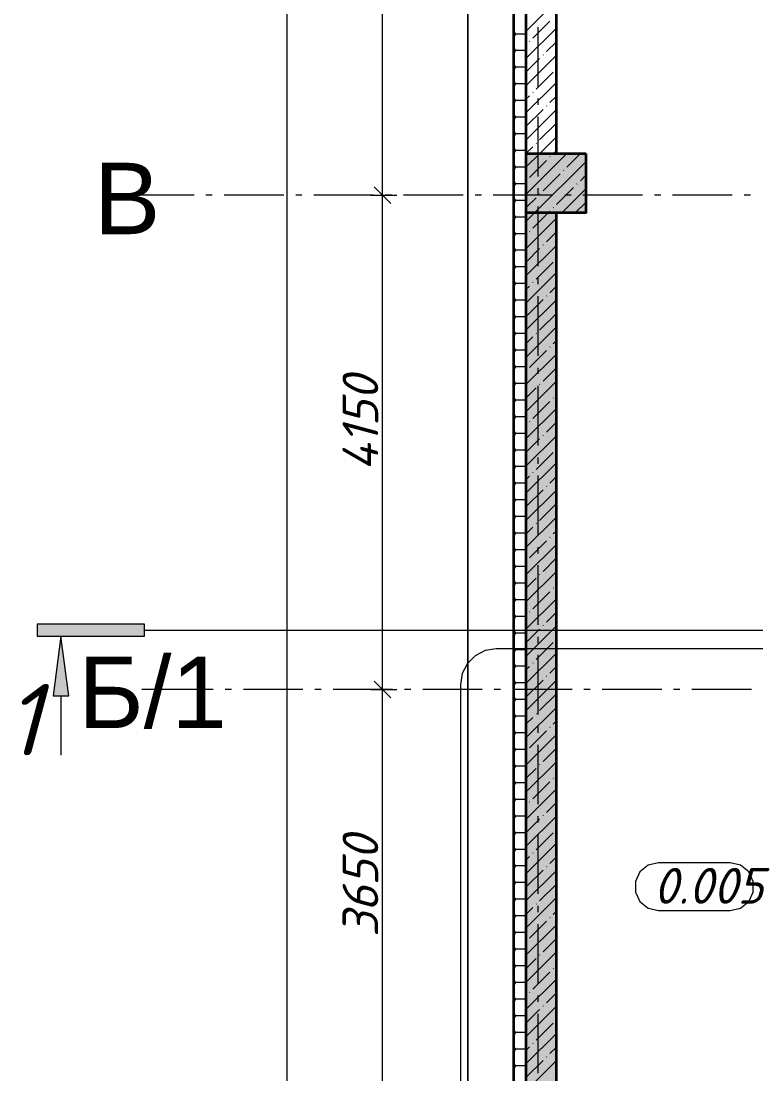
# Model space of a CAD drawing. Header units: millimetres. Extents: x -81576 to 1046824, y -248937 to 691537.
# Drawn here: x 92253 to 98422, y 536344 to 545182 of the extents above; entities that cross this region are included whole.
import ezdxf

# ---------------------------------------------------------------- set-up
doc = ezdxf.new("R2010")
doc.units = ezdxf.units.MM
doc.layers.add('PDF _Геометрия', color=7, linetype='Continuous', true_color=0x1d1d1d)
doc.layers.add('PDF _Сплошная заливка', color=7, linetype='Continuous', true_color=0xffffff)
doc.layers.add('PDF _Текст', color=7, linetype='Continuous')
doc.styles.add('PDF ArialMT', font='arial.ttf')
doc.styles.add('PDF ISOCPEUR Italic', font='isocpeui.ttf')

msp = doc.modelspace()

# ---------------------------------------------------------------- hatches: boundary and pattern name
at = {"layer": 'PDF _Сплошная заливка', "true_color": 0x636466, "transparency": 33554559}
for points in [[(96494.5, 543571.5), (96994.5, 543571.5), (96994.5, 544071.5), (96494.5, 544071.5)], [(96744.5, 535821.5), (96744.5, 543571.5), (96494.5, 543571.5), (96494.5, 535821.5)], [(96492.5, 535819.5), (96494.5, 535821.5), (96492.5, 541863)]]:
    msp.add_hatch(color=251, dxfattribs=at).paths.add_polyline_path(points)

# ---------------------------------------------------------------- linework, layer by layer
at = {"layer": 'PDF _Геометрия', "color": 7, "lineweight": 9}
for points in [[(96004.5, 535380), (96004.5, 585971.6), (122994.5, 585971.6), (122994.5, 547671.5), (169194.5, 547671.5), (169194.5, 581171.6), (172944.5, 581171.6), (172944.5, 582548.4), (172944.5, 581171.6), (169194.5, 581171.6), (169194.5, 547671.5), (122994.5, 547671.5), (122994.5, 585971.6), (96004.5, 585971.6)], [(93287.8, 540119.1), (92387.8, 540119.1), (92387.8, 540019.1), (93287.8, 540019.1)], [(92653.6, 539519.1), (92587.8, 540019.1), (92522, 539519.1)], [(104961.3, 539612.3), (104946.6, 539705), (104904, 539788.7), (104837.6, 539855), (104754, 539897.6), (104661.3, 539912.3), (96242.4, 539912.3), (96149.7, 539897.6), (96066.1, 539855), (95999.7, 539788.7), (95957.1, 539705), (95942.4, 539612.3), (95942.4, 535804.1), (95957.1, 535711.4), (95999.7, 535627.7), (96066.1, 535561.4), (96149.7, 535518.8), (96242.4, 535504.1), (104661.3, 535504.1), (104754, 535518.8), (104837.6, 535561.4), (104904, 535627.7), (104946.6, 535711.4), (104961.3, 535804.1)], [(98205.4, 538115.5), (97605.4, 538115.5), (97518.6, 538095.7), (97449, 538040.2), (97410.4, 537960), (97410.4, 537871), (97449, 537790.8), (97518.6, 537735.3), (97605.4, 537715.5), (98205.4, 537715.5), (98292.1, 537735.3), (98361.7, 537790.8), (98400.4, 537871), (98400.4, 537960), (98361.7, 538040.2), (98292.1, 538095.7)]]:
    msp.add_lwpolyline(points, close=True, dxfattribs=at)
at = {"layer": 'PDF _Геометрия', "color": 7, "lineweight": 13}
for points in [[(175144.5, 535711.5), (96494.5, 535711.5), (96384.5, 535711.5), (96384.5, 585471.6), (96384.5, 585581.6), (122494.5, 585581.6), (122604.5, 585581.6), (122604.5, 547331.5), (173334.5, 547331.5)], [(96392.5, 555781.6), (96392.5, 535719.5), (175144.5, 535719.5)]]:
    msp.add_lwpolyline(points, dxfattribs=at)
at = {"layer": 'PDF _Геометрия', "color": 7, "lineweight": 9}
for points in [[(94486.2, 535801.5), (94486.2, 585491.6)], [(95286.2, 535801.5), (95286.2, 539571.5), (95286.2, 543721.5), (95286.2, 547121.5), (95286.2, 547371.5), (95286.2, 551921.5), (95286.2, 555221.6), (95286.2, 561221.6), (95286.2, 564221.6), (95286.2, 570221.6), (95286.2, 573221.6), (95286.2, 576221.6), (95286.2, 581721.6), (95286.2, 585491.6)], [(96492.5, 555781.6), (96492.5, 535819.5), (175144.5, 535819.5)], [(96494.5, 555781.6), (96494.5, 535821.5), (175144.5, 535821.5)], [(96594.5, 544631.5), (96594.5, 545131.5)], [(96594.5, 544478.6), (96594.5, 544531.5)], [(96594.5, 543878.6), (96594.5, 544378.6)], [(95216.2, 543791.5), (95286.2, 543721.5), (95356.2, 543651.5)], [(96594.5, 543725.6), (96594.5, 543778.6)], [(93705.4, 543721.5), (93267.9, 543721.5)], [(93858.3, 543721.5), (93805.4, 543721.5)], [(94458.3, 543721.5), (93958.3, 543721.5)], [(94611.2, 543721.5), (94558.3, 543721.5)], [(95211.2, 543721.5), (94711.2, 543721.5)], [(95187.2, 543721.5), (95286.2, 543721.5), (95406.2, 543721.5)], [(95364.1, 543721.5), (95311.2, 543721.5)], [(95964.1, 543721.5), (95464.1, 543721.5)], [(96117.1, 543721.5), (96064.1, 543721.5)], [(96717.1, 543721.5), (96217.1, 543721.5)], [(96870, 543721.5), (96817.1, 543721.5)], [(97470, 543721.5), (96970, 543721.5)], [(97622.9, 543721.5), (97570, 543721.5)], [(98222.9, 543721.5), (97722.9, 543721.5)], [(98375.8, 543721.5), (98322.9, 543721.5)], [(96594.5, 543125.6), (96594.5, 543625.6)], [(96594.5, 542972.7), (96594.5, 543025.6)], [(96594.5, 542372.7), (96594.5, 542872.7)], [(96594.5, 542219.8), (96594.5, 542272.7)], [(96594.5, 541619.8), (96594.5, 542119.8)], [(96594.5, 541466.9), (96594.5, 541519.8)], [(96594.5, 540866.9), (96594.5, 541366.9)], [(96594.5, 540714), (96594.5, 540766.9)], [(96594.5, 540114), (96594.5, 540614)], [(96594.5, 539961), (96594.5, 540014)], [(96594.5, 539361), (96594.5, 539861)], [(95216.2, 539641.5), (95286.2, 539571.5), (95356.2, 539501.5)], [(92587.8, 539519.1), (92587.8, 539019.1)], [(93866.5, 539571.5), (93267.9, 539571.5)], [(94019.4, 539571.5), (93966.5, 539571.5)], [(94619.4, 539571.5), (94119.4, 539571.5)], [(94772.3, 539571.5), (94719.4, 539571.5)], [(95372.3, 539571.5), (94872.3, 539571.5)], [(95187.2, 539571.5), (95286.2, 539571.5), (95406.2, 539571.5)], [(95525.3, 539571.5), (95472.3, 539571.5)], [(96125.3, 539571.5), (95625.3, 539571.5)], [(96278.2, 539571.5), (96225.3, 539571.5)], [(96878.2, 539571.5), (96378.2, 539571.5)], [(97031.1, 539571.5), (96978.2, 539571.5)], [(97631.1, 539571.5), (97131.1, 539571.5)], [(97784, 539571.5), (97731.1, 539571.5)], [(98384, 539571.5), (97884, 539571.5)], [(96594.5, 539208.1), (96594.5, 539261)], [(96594.5, 538608.1), (96594.5, 539108.1)], [(96594.5, 538455.2), (96594.5, 538508.1)], [(96594.5, 537855.2), (96594.5, 538355.2)], [(96594.5, 537702.3), (96594.5, 537755.2)], [(96594.5, 537102.3), (96594.5, 537602.3)], [(96594.5, 536949.4), (96594.5, 537002.3)], [(96594.5, 536349.4), (96594.5, 536849.4)]]:
    msp.add_lwpolyline(points, dxfattribs=at)
at = {"layer": 'PDF _Геометрия', "color": 7, "lineweight": 35}
for points in [[(96744.5, 559698.6), (96744.5, 547771.5), (96994.5, 547771.5), (96994.5, 547271.5), (96744.5, 547271.5), (96744.5, 547221.5), (96994.5, 547221.5), (96994.5, 546721.5), (96744.5, 546721.5), (96744.5, 544071.5)], [(175144.5, 535821.5), (104369.5, 535821.5), (96744.5, 535821.5), (96494.5, 535821.5), (96494.5, 543571.5), (96494.5, 546721.5), (96494.5, 547221.5), (96494.5, 547271.5), (96494.5, 547771.5), (96494.5, 555781.6)], [(96994.5, 543821.5), (96994.5, 543571.5), (96894.5, 543571.5)], [(96744.5, 543571.5), (96744.5, 536071.5), (104244.5, 536071.5)]]:
    msp.add_lwpolyline(points, dxfattribs=at)
at = {"layer": 'PDF _Геометрия', "lineweight": 9}
for points in [[(96744.5, 545348.7), (96494.5, 545098.7)], [(96692, 545182.2), (96549.4, 545039.7)], [(96392.5, 545094), (96404.1, 545073.8)], [(96404.1, 545073.8), (96392.5, 545053.5)], [(96484.8, 545073.8), (96404.1, 545073.8)], [(96492.5, 545087.1), (96484.8, 545073.8)], [(96484.8, 545073.8), (96492.5, 545060.5)], [(96744.5, 545120.6), (96494.5, 544870.6)], [(96523.3, 545013.5), (96520.9, 545011.1)], [(96744.5, 545006.6), (96663.5, 544925.6)], [(96392.5, 544954.3), (96404.1, 544934.1)], [(96404.1, 544934.1), (96392.5, 544913.8)], [(96484.8, 544934.1), (96404.1, 544934.1)], [(96492.5, 544947.4), (96484.8, 544934.1)], [(96484.8, 544934.1), (96492.5, 544920.8)], [(96744.5, 544892.5), (96494.5, 544642.5)], [(96637.3, 544899.5), (96635, 544897.1)], [(96392.5, 544814.6), (96404.1, 544794.4)], [(96492.5, 544807.7), (96484.8, 544794.4)], [(96606.5, 544868.6), (96494.5, 544756.6)], [(96404.1, 544794.4), (96392.5, 544774.2)], [(96484.8, 544794.4), (96404.1, 544794.4)], [(96484.8, 544794.4), (96492.5, 544781.1)], [(96720.5, 544754.5), (96577.9, 544612)], [(96392.5, 544675), (96404.1, 544654.7)], [(96404.1, 544654.7), (96392.5, 544634.5)], [(96484.8, 544654.7), (96404.1, 544654.7)], [(96492.5, 544668), (96484.8, 544654.7)], [(96484.8, 544654.7), (96492.5, 544641.4)], [(96744.5, 544664.4), (96494.5, 544414.4)], [(96392.5, 544535.3), (96404.1, 544515)], [(96520.9, 544554.9), (96494.5, 544528.5)], [(96551.8, 544585.8), (96549.4, 544583.5)], [(96744.5, 544550.4), (96692, 544497.9)], [(96404.1, 544515), (96392.5, 544494.8)], [(96484.8, 544515), (96404.1, 544515)], [(96492.5, 544528.3), (96484.8, 544515)], [(96484.8, 544515), (96492.5, 544501.8)], [(96665.8, 544471.8), (96663.5, 544469.4)], [(96392.5, 544395.6), (96404.1, 544375.4)], [(96404.1, 544375.4), (96392.5, 544355.1)], [(96484.8, 544375.4), (96404.1, 544375.4)], [(96492.5, 544388.6), (96484.8, 544375.4)], [(96484.8, 544375.4), (96492.5, 544362.1)], [(96635, 544440.9), (96494.5, 544300.4)], [(96744.5, 544436.3), (96494.5, 544186.3)], [(96744.5, 544322.3), (96606.5, 544184.3)], [(96392.5, 544255.9), (96404.1, 544235.7)], [(96404.1, 544235.7), (96392.5, 544215.4)], [(96484.8, 544235.7), (96404.1, 544235.7)], [(96492.5, 544249), (96484.8, 544235.7), (96492.5, 544222.4)], [(96744.5, 544208.2), (96607.8, 544071.5), (96494.5, 543958.2)], [(96392.5, 544116.2), (96404.1, 544096)], [(96404.1, 544096), (96392.5, 544075.8)], [(96484.8, 544096), (96404.1, 544096)], [(96492.5, 544109.3), (96484.8, 544096), (96492.5, 544082.7)], [(96549.4, 544127.3), (96494.5, 544072.3)], [(96580.3, 544158.1), (96577.9, 544155.8)], [(96744.5, 544094.2), (96721.8, 544071.5), (96720.5, 544070.2)], [(96835.9, 544071.5), (96494.5, 543730.1)], [(96663.5, 544013.2), (96520.9, 543870.6)], [(96694.4, 544044.1), (96692, 544041.7)], [(96949.9, 544071.5), (96834.5, 543956.2)], [(96392.5, 543976.6), (96404.1, 543956.3)], [(96404.1, 543956.3), (96392.5, 543936.1)], [(96484.8, 543956.3), (96404.1, 543956.3)], [(96492.5, 543969.6), (96484.8, 543956.3), (96492.5, 543943)], [(96994.5, 544002), (96564, 543571.5), (96494.5, 543502)], [(96808.4, 543930), (96806, 543927.7)], [(96392.5, 543836.9), (96404.1, 543816.6)], [(96492.5, 543829.9), (96484.8, 543816.6), (96492.5, 543803.3)], [(96494.8, 543844.5), (96494.5, 543844.2)], [(96777.5, 543899.2), (96635, 543756.6)], [(96994.5, 543888), (96948.6, 543842.1)], [(96404.1, 543816.6), (96392.5, 543796.4)], [(96484.8, 543816.6), (96404.1, 543816.6)], [(96891.6, 543785.1), (96749, 543642.6)], [(96994.5, 543773.9), (96792.1, 543571.5)], [(96922.5, 543816), (96920.1, 543813.6)], [(96392.5, 543697.2), (96404.1, 543677)], [(96404.1, 543677), (96392.5, 543656.7)], [(96484.8, 543677), (96404.1, 543677)], [(96492.5, 543690.2), (96484.8, 543677), (96492.5, 543663.7)], [(96577.9, 543699.6), (96494.5, 543616.1)], [(96608.8, 543730.5), (96606.5, 543728.1)], [(96994.5, 543659.9), (96906.1, 543571.5)], [(96692, 543585.5), (96678, 543571.5), (96549.4, 543443)], [(96722.9, 543616.4), (96720.5, 543614)], [(96392.5, 543557.5), (96404.1, 543537.3)], [(96404.1, 543537.3), (96392.5, 543517)], [(96484.8, 543537.3), (96404.1, 543537.3)], [(96492.5, 543550.6), (96484.8, 543537.3), (96492.5, 543524)], [(96744.5, 543523.9), (96494.5, 543273.9)], [(96392.5, 543417.8), (96404.1, 543397.6)], [(96404.1, 543397.6), (96392.5, 543377.4)], [(96484.8, 543397.6), (96404.1, 543397.6)], [(96492.5, 543410.9), (96484.8, 543397.6), (96492.5, 543384.3)], [(96523.3, 543416.8), (96520.9, 543414.5)], [(96744.5, 543409.9), (96663.5, 543328.9)], [(96744.5, 543295.9), (96494.5, 543045.9)], [(96637.3, 543302.8), (96635, 543300.4)], [(96392.5, 543278.1), (96404.1, 543257.9)], [(96404.1, 543257.9), (96392.5, 543237.7)], [(96484.8, 543257.9), (96404.1, 543257.9)], [(96492.5, 543271.2), (96484.8, 543257.9), (96492.5, 543244.6)], [(96606.5, 543271.9), (96494.5, 543159.9)], [(96392.5, 543138.5), (96404.1, 543118.2)], [(96492.5, 543131.5), (96484.8, 543118.2), (96492.5, 543104.9)], [(96720.5, 543157.8), (96577.9, 543015.3)], [(96404.1, 543118.2), (96392.5, 543098)], [(96484.8, 543118.2), (96404.1, 543118.2)], [(96744.5, 543067.8), (96494.5, 542817.8)], [(96392.5, 542998.8), (96404.1, 542978.5)], [(96404.1, 542978.5), (96392.5, 542958.3)], [(96484.8, 542978.5), (96404.1, 542978.5)], [(96492.5, 542991.8), (96484.8, 542978.5), (96492.5, 542965.3)], [(96520.9, 542958.3), (96494.5, 542931.8)], [(96551.8, 542989.1), (96549.4, 542986.8)], [(96744.5, 542953.7), (96692, 542901.2)], [(96392.5, 542859.1), (96404.1, 542838.9)], [(96665.8, 542875.1), (96663.5, 542872.7)], [(96404.1, 542838.9), (96392.5, 542818.6)], [(96484.8, 542838.9), (96404.1, 542838.9)], [(96492.5, 542852.2), (96484.8, 542838.9), (96492.5, 542825.6)], [(96635, 542844.2), (96494.5, 542703.7)], [(96744.5, 542839.7), (96494.5, 542589.7)], [(96392.5, 542719.4), (96404.1, 542699.2), (96392.5, 542678.9)], [(96484.8, 542699.2), (96404.1, 542699.2)], [(96492.5, 542712.5), (96484.8, 542699.2), (96492.5, 542685.9)], [(96744.5, 542725.6), (96606.5, 542587.6)], [(96744.5, 542611.6), (96494.5, 542361.6)], [(96392.5, 542579.7), (96404.1, 542559.5), (96392.5, 542539.3)], [(96484.8, 542559.5), (96404.1, 542559.5)], [(96492.5, 542572.8), (96484.8, 542559.5), (96492.5, 542546.2)], [(96549.4, 542530.6), (96494.5, 542475.6)], [(96580.3, 542561.5), (96577.9, 542559.1)], [(96392.5, 542440.1), (96404.1, 542419.8), (96392.5, 542399.6)], [(96484.8, 542419.8), (96404.1, 542419.8)], [(96492.5, 542433.1), (96484.8, 542419.8), (96492.5, 542406.5)], [(96663.5, 542416.5), (96520.9, 542274)], [(96694.4, 542447.4), (96692, 542445)], [(96744.5, 542497.5), (96720.5, 542473.5)], [(96744.5, 542383.5), (96494.5, 542133.5)], [(96392.5, 542300.4), (96404.1, 542280.1), (96392.5, 542259.9)], [(96484.8, 542280.1), (96404.1, 542280.1)], [(96492.5, 542293.4), (96484.8, 542280.1), (96492.5, 542266.9)], [(96494.8, 542247.8), (96494.5, 542247.5)], [(96744.5, 542269.4), (96635, 542159.9)], [(96392.5, 542160.7), (96404.1, 542140.5), (96392.5, 542120.2)], [(96492.5, 542153.7), (96484.8, 542140.5), (96492.5, 542127.2)], [(96744.5, 542155.4), (96494.5, 541905.4)], [(96484.8, 542140.5), (96404.1, 542140.5)], [(96577.9, 542102.9), (96494.5, 542019.4)], [(96608.8, 542133.8), (96606.5, 542131.4)], [(96392.5, 542021), (96404.1, 542000.8), (96392.5, 541980.5)], [(96484.8, 542000.8), (96404.1, 542000.8)], [(96492.5, 542014.1), (96484.8, 542000.8), (96492.5, 541987.5)], [(96692, 541988.8), (96549.4, 541846.3)], [(96722.9, 542019.7), (96720.5, 542017.3)], [(96744.5, 541927.3), (96494.5, 541677.3)], [(96392.5, 541881.3), (96404.1, 541861.1), (96392.5, 541840.9)], [(96484.8, 541861.1), (96404.1, 541861.1)], [(96492.5, 541874.4), (96484.8, 541861.1), (96492.5, 541847.8)], [(96523.3, 541820.1), (96520.9, 541817.8)], [(96744.5, 541813.2), (96663.5, 541732.2)], [(96392.5, 541741.7), (96404.1, 541721.4), (96392.5, 541701.2)], [(96484.8, 541721.4), (96404.1, 541721.4)], [(96492.5, 541734.7), (96484.8, 541721.4), (96492.5, 541708.1)], [(96637.3, 541706.1), (96635, 541703.7)], [(96744.5, 541699.2), (96494.5, 541449.2)], [(96606.5, 541675.2), (96494.5, 541563.2)], [(96392.5, 541602), (96404.1, 541581.7), (96392.5, 541561.5)], [(96484.8, 541581.7), (96404.1, 541581.7)], [(96492.5, 541595), (96484.8, 541581.7), (96492.5, 541568.4)], [(96720.5, 541561.2), (96577.9, 541418.6)], [(96492.5, 541428.8), (96484.8, 541442.1), (96404.1, 541442.1), (96392.5, 541462.3)], [(96404.1, 541442.1), (96392.5, 541421.8)], [(96492.5, 541455.3), (96484.8, 541442.1)], [(96744.5, 541471.1), (96494.5, 541221.1)], [(96520.9, 541361.6), (96494.5, 541335.1)], [(96551.8, 541392.4), (96549.4, 541390.1)], [(96744.5, 541357), (96692, 541304.5)], [(96492.5, 541289.1), (96484.8, 541302.4), (96404.1, 541302.4), (96392.5, 541322.6)], [(96404.1, 541302.4), (96392.5, 541282.1)], [(96492.5, 541315.7), (96484.8, 541302.4)], [(96665.8, 541278.4), (96663.5, 541276)], [(96492.5, 541149.4), (96484.8, 541162.7), (96404.1, 541162.7), (96392.5, 541182.9)], [(96492.5, 541176), (96484.8, 541162.7)], [(96635, 541247.5), (96494.5, 541107)], [(96744.5, 541243), (96494.5, 540993)], [(96404.1, 541162.7), (96392.5, 541142.5)], [(96744.5, 541128.9), (96606.5, 540990.9)], [(96492.5, 541009.7), (96484.8, 541023), (96404.1, 541023), (96392.5, 541043.2)], [(96404.1, 541023), (96392.5, 541002.8)], [(96492.5, 541036.3), (96484.8, 541023)], [(96744.5, 541014.9), (96494.5, 540764.9)], [(96549.4, 540933.9), (96494.5, 540878.9)], [(96580.3, 540964.8), (96577.9, 540962.4)], [(96492.5, 540870), (96484.8, 540883.3), (96404.1, 540883.3), (96392.5, 540903.6)], [(96404.1, 540883.3), (96392.5, 540863.1)], [(96492.5, 540896.6), (96484.8, 540883.3)], [(96694.4, 540850.7), (96692, 540848.3)], [(96744.5, 540900.8), (96720.5, 540876.9)], [(96492.5, 540730.4), (96484.8, 540743.6), (96404.1, 540743.6), (96392.5, 540763.9)], [(96404.1, 540743.6), (96392.5, 540723.4)], [(96492.5, 540756.9), (96484.8, 540743.6)], [(96744.5, 540786.8), (96494.5, 540536.8)], [(96663.5, 540819.8), (96520.9, 540677.3)], [(96494.8, 540651.1), (96494.5, 540650.8)], [(96744.5, 540672.7), (96635, 540563.2)], [(96392.5, 540624.2), (96404.1, 540604)], [(96492.5, 540617.3), (96484.8, 540604), (96404.1, 540604), (96392.5, 540583.7)], [(96484.8, 540604), (96492.5, 540590.7)], [(96744.5, 540558.7), (96494.5, 540308.7)], [(96392.5, 540484.5), (96404.1, 540464.3)], [(96492.5, 540477.6), (96484.8, 540464.3), (96404.1, 540464.3), (96392.5, 540444)], [(96577.9, 540506.2), (96494.5, 540422.7)], [(96608.8, 540537.1), (96606.5, 540534.7)], [(96484.8, 540464.3), (96492.5, 540451)], [(96692, 540392.1), (96549.4, 540249.6)], [(96722.9, 540423), (96720.5, 540420.7)], [(96392.5, 540344.8), (96404.1, 540324.6)], [(96492.5, 540337.9), (96484.8, 540324.6), (96404.1, 540324.6), (96392.5, 540304.4)], [(96484.8, 540324.6), (96492.5, 540311.3)], [(96744.5, 540330.6), (96494.5, 540080.6)], [(96392.5, 540205.2), (96404.1, 540184.9)], [(96523.3, 540223.4), (96520.9, 540221.1)], [(96744.5, 540216.5), (96663.5, 540135.5)], [(96492.5, 540198.2), (96484.8, 540184.9), (96404.1, 540184.9), (96392.5, 540164.7)], [(96484.8, 540184.9), (96492.5, 540171.6)], [(96392.5, 540065.5), (96404.1, 540045.2)], [(96492.5, 540058.5), (96484.8, 540045.2), (96404.1, 540045.2), (96392.5, 540025)], [(96484.8, 540045.2), (96492.5, 540032)], [(96744.5, 540102.5), (96494.5, 539852.5)], [(96606.5, 540078.5), (96494.5, 539966.5)], [(96637.3, 540109.4), (96635, 540107)], [(96720.5, 539964.5), (96577.9, 539821.9)], [(96392.5, 539925.8), (96404.1, 539905.6)], [(96492.5, 539918.8), (96484.8, 539905.6), (96404.1, 539905.6), (96392.5, 539885.3)], [(96484.8, 539905.6), (96492.5, 539892.3)], [(96744.5, 539874.4), (96494.5, 539624.4)], [(96392.5, 539786.1), (96404.1, 539765.9)], [(96492.5, 539779.2), (96484.8, 539765.9), (96404.1, 539765.9), (96392.5, 539745.6)], [(96484.8, 539765.9), (96492.5, 539752.6)], [(96520.9, 539764.9), (96494.5, 539738.4)], [(96551.8, 539795.8), (96549.4, 539793.4)], [(96744.5, 539760.3), (96692, 539707.8)], [(96665.8, 539681.7), (96663.5, 539679.3)], [(96392.5, 539646.4), (96404.1, 539626.2)], [(96492.5, 539639.5), (96484.8, 539626.2), (96404.1, 539626.2), (96392.5, 539606)], [(96484.8, 539626.2), (96492.5, 539612.9)], [(96635, 539650.8), (96494.5, 539510.3)], [(96744.5, 539646.3), (96494.5, 539396.3)], [(96392.5, 539506.7), (96404.1, 539486.5)], [(96492.5, 539499.8), (96484.8, 539486.5), (96404.1, 539486.5), (96392.5, 539466.3)], [(96744.5, 539532.2), (96606.5, 539394.2)], [(96484.8, 539486.5), (96492.5, 539473.2)], [(96744.5, 539418.2), (96494.5, 539168.2)], [(96392.5, 539367.1), (96404.1, 539346.8)], [(96492.5, 539360.1), (96484.8, 539346.8), (96404.1, 539346.8), (96392.5, 539326.6)], [(96484.8, 539346.8), (96492.5, 539333.5)], [(96549.4, 539337.2), (96494.5, 539282.2)], [(96580.3, 539368.1), (96577.9, 539365.7)], [(96694.4, 539254), (96692, 539251.7)], [(96744.5, 539304.1), (96720.5, 539280.2)], [(96392.5, 539227.4), (96404.1, 539207.2)], [(96492.5, 539220.4), (96484.8, 539207.2), (96404.1, 539207.2), (96392.5, 539186.9)], [(96484.8, 539207.2), (96492.5, 539193.9)], [(96744.5, 539190.1), (96494.5, 538940.1)], [(96663.5, 539223.1), (96520.9, 539080.6)], [(96492.5, 539054.2), (96484.8, 539067.5), (96404.1, 539067.5), (96392.5, 539087.7)], [(96404.1, 539067.5), (96392.5, 539047.2)], [(96492.5, 539080.8), (96484.8, 539067.5)], [(96494.8, 539054.4), (96494.5, 539054.1)], [(96744.5, 539076), (96635, 538966.5)], [(96492.5, 538914.5), (96484.8, 538927.8), (96404.1, 538927.8), (96392.5, 538948)], [(96404.1, 538927.8), (96392.5, 538907.6)], [(96492.5, 538941.1), (96484.8, 538927.8)], [(96744.5, 538962), (96494.5, 538712)], [(96577.9, 538909.5), (96494.5, 538826)], [(96608.8, 538940.4), (96606.5, 538938)], [(96492.5, 538774.8), (96484.8, 538788.1), (96404.1, 538788.1), (96392.5, 538808.3)], [(96404.1, 538788.1), (96392.5, 538767.9)], [(96492.5, 538801.4), (96484.8, 538788.1)], [(96692, 538795.5), (96549.4, 538652.9)], [(96722.9, 538826.3), (96720.5, 538824)], [(96744.5, 538733.9), (96494.5, 538483.9)], [(96492.5, 538635.1), (96484.8, 538648.4), (96404.1, 538648.4), (96392.5, 538668.7)], [(96404.1, 538648.4), (96392.5, 538628.2)], [(96492.5, 538661.7), (96484.8, 538648.4)], [(96523.3, 538626.8), (96520.9, 538624.4)], [(96744.5, 538619.8), (96663.5, 538538.8)], [(96492.5, 538495.5), (96484.8, 538508.7), (96404.1, 538508.7), (96392.5, 538529)], [(96404.1, 538508.7), (96392.5, 538488.5)], [(96492.5, 538522), (96484.8, 538508.7)], [(96744.5, 538505.8), (96494.5, 538255.8)], [(96606.5, 538481.8), (96494.5, 538369.8)], [(96637.3, 538512.7), (96635, 538510.3)], [(96492.5, 538355.8), (96484.8, 538369.1), (96404.1, 538369.1), (96392.5, 538389.3)], [(96404.1, 538369.1), (96392.5, 538348.8)], [(96492.5, 538382.4), (96484.8, 538369.1)], [(96720.5, 538367.8), (96577.9, 538225.2)], [(96744.5, 538277.7), (96494.5, 538027.7)], [(96492.5, 538216.1), (96484.8, 538229.4), (96404.1, 538229.4), (96392.5, 538249.6)], [(96404.1, 538229.4), (96392.5, 538209.1)], [(96492.5, 538242.7), (96484.8, 538229.4)], [(96551.8, 538199.1), (96549.4, 538196.7)], [(96492.5, 538076.4), (96484.8, 538089.7), (96404.1, 538089.7), (96392.5, 538109.9)], [(96404.1, 538089.7), (96392.5, 538069.5)], [(96492.5, 538103), (96484.8, 538089.7)], [(96520.9, 538168.2), (96494.5, 538141.7)], [(96665.8, 538085), (96663.5, 538082.6)], [(96744.5, 538163.6), (96692, 538111.2)], [(96635, 538054.1), (96494.5, 537913.6)], [(96744.5, 538049.6), (96494.5, 537799.6)], [(96492.5, 537936.7), (96484.8, 537950), (96404.1, 537950), (96392.5, 537970.3)], [(96404.1, 537950), (96392.5, 537929.8)], [(96492.5, 537963.3), (96484.8, 537950)], [(96744.5, 537935.5), (96606.5, 537797.5)], [(96492.5, 537797.1), (96484.8, 537810.3), (96404.1, 537810.3), (96392.5, 537830.6)], [(96492.5, 537823.6), (96484.8, 537810.3)], [(96744.5, 537821.5), (96494.5, 537571.5)], [(96404.1, 537810.3), (96392.5, 537790.1)], [(96549.4, 537740.5), (96494.5, 537685.5)], [(96580.3, 537771.4), (96577.9, 537769)], [(96492.5, 537657.4), (96484.8, 537670.7), (96404.1, 537670.7), (96392.5, 537690.9)], [(96404.1, 537670.7), (96392.5, 537650.4)], [(96492.5, 537683.9), (96484.8, 537670.7)], [(96694.4, 537657.3), (96692, 537655)], [(96744.5, 537707.4), (96720.5, 537683.5)], [(96492.5, 537517.7), (96484.8, 537531), (96404.1, 537531), (96392.5, 537551.2)], [(96744.5, 537593.4), (96494.5, 537343.4)], [(96663.5, 537626.4), (96520.9, 537483.9)], [(96404.1, 537531), (96392.5, 537510.7)], [(96492.5, 537544.3), (96484.8, 537531)], [(96744.5, 537479.3), (96635, 537369.8)], [(96492.5, 537378), (96484.8, 537391.3), (96404.1, 537391.3), (96392.5, 537411.5)], [(96404.1, 537391.3), (96392.5, 537371.1)], [(96492.5, 537404.6), (96484.8, 537391.3)], [(96494.8, 537457.7), (96494.5, 537457.4)], [(96744.5, 537365.3), (96494.5, 537115.3)], [(96577.9, 537312.8), (96494.5, 537229.3)], [(96608.8, 537343.7), (96606.5, 537341.3)], [(96492.5, 537238.3), (96484.8, 537251.6), (96404.1, 537251.6), (96392.5, 537271.8)], [(96404.1, 537251.6), (96392.5, 537231.4)], [(96492.5, 537264.9), (96484.8, 537251.6)], [(96692, 537198.8), (96549.4, 537056.2)], [(96722.9, 537229.6), (96720.5, 537227.3)], [(96492.5, 537098.6), (96484.8, 537111.9), (96404.1, 537111.9), (96392.5, 537132.2)], [(96404.1, 537111.9), (96392.5, 537091.7)], [(96492.5, 537125.2), (96484.8, 537111.9)], [(96744.5, 537137.2), (96494.5, 536887.2)], [(96523.3, 537030.1), (96520.9, 537027.7)], [(96744.5, 537023.1), (96663.5, 536942.2)], [(96492.5, 536959), (96484.8, 536972.3), (96404.1, 536972.3), (96392.5, 536992.5)], [(96404.1, 536972.3), (96392.5, 536952)], [(96492.5, 536985.5), (96484.8, 536972.3)], [(96492.5, 536819.3), (96484.8, 536832.6), (96404.1, 536832.6), (96392.5, 536852.8)], [(96492.5, 536845.9), (96484.8, 536832.6)], [(96744.5, 536909.1), (96494.5, 536659.1)], [(96606.5, 536885.1), (96494.5, 536773.1)], [(96637.3, 536916), (96635, 536913.6)], [(96404.1, 536832.6), (96392.5, 536812.3)], [(96720.5, 536771.1), (96577.9, 536628.5)], [(96492.5, 536679.6), (96484.8, 536692.9), (96404.1, 536692.9), (96392.5, 536713.1)], [(96404.1, 536692.9), (96392.5, 536672.7)], [(96492.5, 536706.2), (96484.8, 536692.9)], [(96744.5, 536681), (96494.5, 536431)], [(96551.8, 536602.4), (96549.4, 536600)], [(96492.5, 536539.9), (96484.8, 536553.2), (96404.1, 536553.2), (96392.5, 536573.4)], [(96404.1, 536553.2), (96392.5, 536533)], [(96492.5, 536566.5), (96484.8, 536553.2)], [(96520.9, 536571.5), (96494.5, 536545)], [(96744.5, 536566.9), (96692, 536514.5)], [(96492.5, 536400.2), (96484.8, 536413.5), (96404.1, 536413.5), (96392.5, 536433.8)], [(96404.1, 536413.5), (96392.5, 536393.3)], [(96492.5, 536426.8), (96484.8, 536413.5)], [(96635, 536457.4), (96494.5, 536316.9)], [(96744.5, 536452.9), (96494.5, 536202.9)], [(96665.8, 536488.3), (96663.5, 536486)]]:
    msp.add_lwpolyline(points, dxfattribs=at)
at = {"layer": 'PDF _Геометрия', "color": 7, "lineweight": 35}
msp.add_lwpolyline([(96994.5, 544071.5), (96994.5, 543571.5), (96494.5, 543571.5), (96494.5, 544071.5)], close=True, dxfattribs=at)
at = {"layer": 'PDF _Геометрия', "color": 8, "lineweight": 9, "true_color": 0x808080}
msp.add_lwpolyline([(93287.8, 540069.1), (203118.2, 540069.1)], dxfattribs=at)
at = {"layer": 'PDF _Сплошная заливка', "color": 7, "lineweight": 9, "transparency": 33554559}
for points in [[(93287.8, 540119.1), (92387.8, 540119.1), (93287.8, 540019.1), (92387.8, 540019.1)], [(92653.6, 539519.1), (92587.8, 540019.1), (92522, 539519.1)]]:
    msp.add_solid(points, dxfattribs=at)

# ---------------------------------------------------------------- texts
at = {"layer": 'PDF _Текст', "attachment_point": 4}
for s, insert, char_height, style in [('В', (92863.4, 543693.4), 600, 'PDF ArialMT'), ('Б/1', (92732.5, 539543.4), 600, 'PDF ArialMT'), ('1', (92117.5, 539317.9), 600, 'PDF ISOCPEUR Italic'), ('0.005', (97562.2, 537923.4), 300, 'PDF ISOCPEUR Italic')]:
    msp.add_mtext(s, dxfattribs=dict(at, insert=insert, char_height=char_height, style=style))
at = {"layer": 'PDF _Текст', "char_height": 300, "attachment_point": 4, "rotation": 90, "style": 'PDF ISOCPEUR Italic'}
for s, insert in [('4150', (95101.5, 541405.2)), ('3650', (95101.5, 537493.7))]:
    msp.add_mtext(s, dxfattribs=dict(at, insert=insert))

doc.saveas('drawing.dxf')
